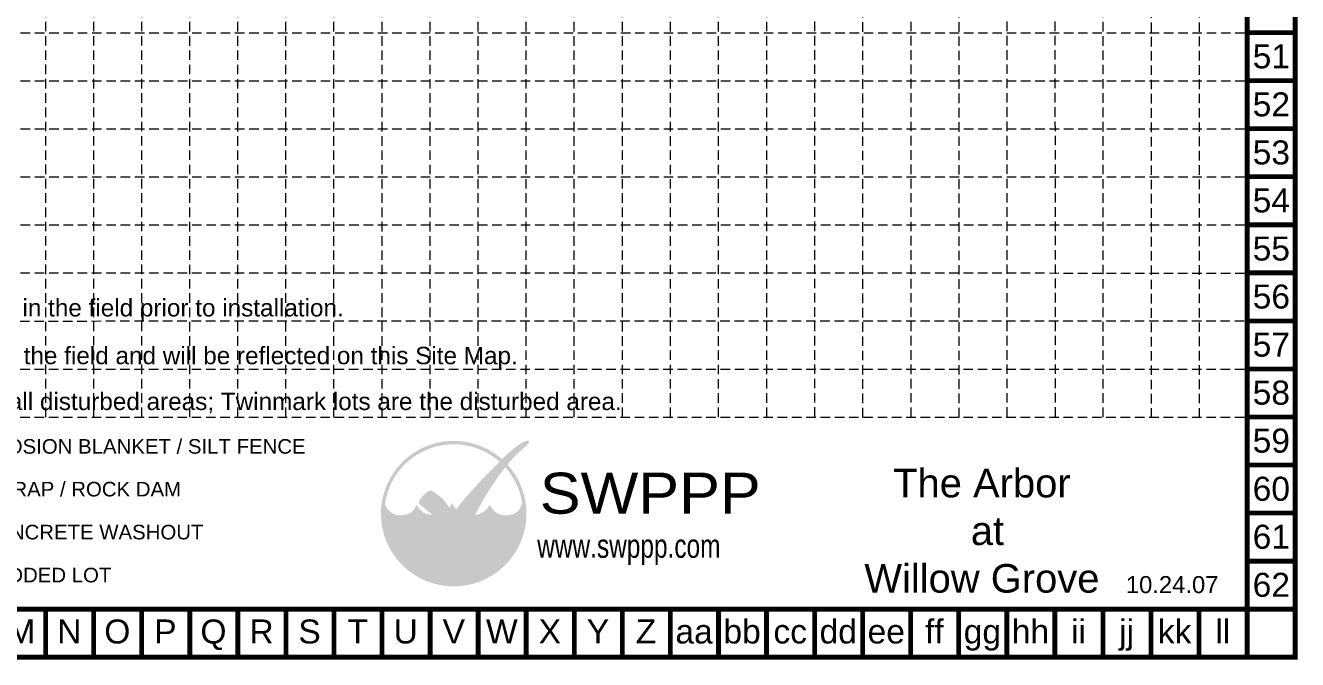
# Model space of a CAD drawing. Header units: feet. Extents: x 9918 to 11941, y 10990 to 14224.
# Drawn here: x 10605 to 11941, y 10990 to 11656 of the extents above; entities that cross this region are included whole.
import ezdxf
from ezdxf.enums import TextEntityAlignment as Align

# ---------------------------------------------------------------- set-up
doc = ezdxf.new("R2010")
doc.units = ezdxf.units.FT
doc.header["$LTSCALE"] = 40
doc.header["$MEASUREMENT"] = 0
doc.linetypes.add('DASHED', pattern=[0.75, 0.5, -0.25])
doc.linetypes.add('HIDDEN', pattern=[0.375, 0.25, -0.125])
doc.layers.get('0').update_dxf_attribs({"linetype": 'CONTINUOUS'})
for name, color, linetype in [('BASE', 7, 'CONTINUOUS'), ('GRID', 254, 'DASHED'), ('LEGEND', 7, 'CONTINUOUS'), ('LOGO', 7, 'CONTINUOUS')]:
    doc.layers.add(name, color=color, linetype=linetype)
doc.styles.add("L200'", font='ARIAL.TTF', dxfattribs={"height": 0.001969})
doc.styles.add('LOGO1', font='ROCKEB.TTF', dxfattribs={"height": 25})
doc.styles.get("Standard").update_dxf_attribs({"font": 'ARIAL.TTF'})

# ---------------------------------------------------------------- blocks, each defined once
blk = doc.blocks.new('new logo')
at = {"layer": 'LOGO'}
h = blk.add_hatch(color=170, dxfattribs=at)
h.paths.add_polyline_path([(67.43, 44.06), (66.82, 44.7), (66.35, 45.25), (65.96, 45.76), (65.54, 46.4), (65.09, 47.19), (64.7, 47.94), (64.44, 48.47), (64.18, 49.02), (63.92, 49.58), (63.67, 50.15), (63.31, 50.99), (62.9, 52), (62.6, 52.78), (62.42, 53.27), (62.25, 53.75), (62.07, 54.23), (61.88, 54.72), (61.69, 55.22), (61.48, 55.74), (61.26, 56.27), (61.03, 56.81), (60.78, 57.37), (60.52, 57.93), (60.25, 58.5), (59.96, 59.07), (59.66, 59.64), (59.34, 60.2), (59.02, 60.77), (58.68, 61.32), (58.34, 61.87), (57.99, 62.4), (57.64, 62.91), (57.29, 63.4), (56.95, 63.87), (56.61, 64.32), (56.27, 64.74), (55.93, 65.14), (55.58, 65.53), (55.23, 65.91), (54.91, 66.23), (53.98, 66.22), (52.92, 66.33), (52.05, 66.5), (51.45, 66.64), (50.85, 66.81), (50.26, 67.01), (49.41, 67.35), (48.33, 67.91), (47.34, 68.56), (46.46, 69.26), (45.69, 70.02), (45.01, 70.79), (44.44, 71.52), (43.98, 72.16), (43.6, 72.69), (43.42, 72.95), (43.25, 73.18), (43.1, 73.38), (42.96, 73.53), (42.85, 73.65), (42.75, 73.73), (42.66, 73.76), (42.59, 73.76), (42.53, 73.71), (42.48, 73.63), (42.43, 73.52), (42.38, 73.38), (42.33, 73.22), (42.19, 72.76), (41.96, 72.1), (41.67, 71.46), (41.36, 70.91), (40.98, 70.34), (40.53, 69.77), (40.01, 69.21), (39.42, 68.67), (38.77, 68.17), (38.06, 67.7), (37.31, 67.27), (36.53, 66.9), (35.73, 66.59), (34.88, 66.34), (33.96, 66.14), (32.97, 65.99), (31.89, 65.9), (30.76, 65.86), (29.65, 65.89), (28.59, 65.97), (27.62, 66.13), (26.71, 66.36), (25.83, 66.67), (24.95, 67.08), (24.08, 67.58), (23.21, 68.18), (22.36, 68.88), (21.76, 69.47), (21.37, 69.89), (20.98, 70.36), (20.61, 70.88), (20.24, 71.46), (19.89, 72.13), (19.54, 72.89), (19.19, 73.77), (18.85, 74.77, -0.595729), (106.28, 106.77), (106.97, 107.48), (107.53, 108.05), (108.12, 108.64, 37.93689), (112.29, 104.53), (112.05, 104.24), (111.57, 103.66), (111.09, 103.06), (110.61, 102.47, -0.146449), (123.57, 75.01), (123.33, 74.47), (123.13, 73.97), (122.94, 73.5), (122.77, 73.07), (122.51, 72.4), (122.22, 71.72), (121.9, 71.1), (121.52, 70.53), (121.11, 70), (120.66, 69.51), (120.15, 69.03), (119.62, 68.57), (119.04, 68.14), (118.44, 67.73), (117.81, 67.36), (117.15, 67.03), (116.47, 66.74), (115.76, 66.49), (115.03, 66.28), (114.28, 66.11), (113.5, 65.97), (112.72, 65.88), (111.92, 65.82), (111.11, 65.8), (110.29, 65.82), (109.44, 65.89), (108.56, 66.01), (107.66, 66.19), (106.75, 66.43), (105.88, 66.73), (105.05, 67.1), (104.26, 67.53), (103.5, 68.04), (102.78, 68.61), (102.07, 69.26), (101.4, 69.96), (100.78, 70.68), (100.24, 71.38), (99.83, 72.02), (99.55, 72.52), (99.4, 72.79), (99.26, 73.03), (99.13, 73.24), (99.02, 73.4), (98.92, 73.52), (98.82, 73.58), (98.72, 73.6), (98.63, 73.58), (98.54, 73.51), (98.45, 73.42), (98.36, 73.3), (98.26, 73.16), (98.17, 73), (98.06, 72.83), (97.8, 72.39), (97.42, 71.81), (96.93, 71.14), (96.41, 70.55), (95.93, 70.06), (95.41, 69.58), (94.84, 69.11), (94.21, 68.65), (93.52, 68.19), (92.75, 67.74), (91.9, 67.28), (90.95, 66.85), (90.08, 66.57), (89.39, 66.39), (88.62, 66.22), (87.78, 66.08), (87.59, 65.61), (87.38, 65.07), (87.13, 64.45), (86.86, 63.76), (86.57, 63), (86.26, 62.19), (85.94, 61.33), (85.6, 60.44), (85.25, 59.53), (84.91, 58.59), (84.56, 57.66), (84.21, 56.72), (83.87, 55.8), (83.53, 54.89), (83.21, 54.02), (82.9, 53.18), (82.61, 52.38), (82.34, 51.64), (82.09, 50.96), (81.86, 50.33), (81.65, 49.76), (81.33, 48.95), (80.94, 48.06), (80.54, 47.29), (80.1, 46.58), (79.62, 45.94), (79.13, 45.36), (78.61, 44.81), (78.1, 44.32), (77.57, 43.87), (77.04, 43.47), (76.48, 43.12), (75.9, 42.81), (75.31, 42.55), (74.58, 42.28), (73.74, 42.05), (72.97, 41.94), (72.25, 41.93), (71.55, 42.04), (70.87, 42.22), (70.06, 42.5), (69.36, 42.77), (68.67, 43.11), (68.04, 43.53)])
h.paths.add_polyline_path([(71.76, 72.04), (70.7, 73.9), (70.07, 75.23), (69.69, 74.29), (68.67, 72.59), (67.85, 71.67), (67.95, 71.51), (68.11, 71.24), (68.27, 70.99), (68.41, 70.76), (68.55, 70.55), (68.68, 70.37), (68.8, 70.21), (68.92, 70.07), (69.04, 69.95), (69.15, 69.84), (69.26, 69.75), (69.37, 69.67), (69.48, 69.59), (69.59, 69.52), (69.7, 69.46), (69.82, 69.41), (69.94, 69.36), (70.05, 69.32), (70.17, 69.28), (70.29, 69.25), (70.41, 69.22), (70.53, 69.2), (70.64, 69.18), (70.76, 69.17), (70.88, 69.16), (71, 69.15), (71.11, 69.15), (71.22, 69.16), (71.33, 69.17), (71.44, 69.19), (71.54, 69.21), (71.64, 69.24), (71.74, 69.27), (71.84, 69.31), (71.94, 69.35), (72.04, 69.4), (72.14, 69.45), (72.24, 69.51), (72.35, 69.58), (72.45, 69.65), (72.56, 69.72), (72.67, 69.81), (72.78, 69.9), (72.89, 70), (73, 70.1), (73.11, 70.21), (73.22, 70.34), (73.3, 70.42), (72.52, 71.08)], flags=17)
blk.add_hatch(color=240, dxfattribs=at).paths.add_polyline_path([(117.73, 117.3), (118.86, 118.16), (119.82, 118.88), (120.63, 119.47), (121.31, 119.95), (121.89, 120.34), (122.37, 120.64), (122.78, 120.89), (123.13, 121.1), (123.45, 121.27), (123.73, 121.42), (123.99, 121.55), (124.22, 121.67), (124.44, 121.77), (124.65, 121.85), (124.84, 121.93), (125.03, 122.01), (125.21, 122.09), (125.4, 122.16), (125.58, 122.23), (125.76, 122.3), (125.93, 122.37), (126.1, 122.44), (126.26, 122.49), (126.41, 122.55), (126.56, 122.6), (126.69, 122.64), (126.82, 122.67), (126.95, 122.71), (127.06, 122.73), (127.18, 122.76), (127.29, 122.78), (127.39, 122.79), (127.5, 122.8), (127.6, 122.81), (127.7, 122.82), (127.79, 122.82), (127.89, 122.82), (127.98, 122.82), (128.06, 122.81), (128.14, 122.8), (128.22, 122.79), (128.29, 122.78), (128.35, 122.76), (128.42, 122.74), (128.47, 122.72), (128.52, 122.7), (128.57, 122.67), (128.62, 122.64), (128.65, 122.61), (128.69, 122.57), (128.72, 122.53), (128.75, 122.49), (128.77, 122.44), (128.79, 122.39), (128.81, 122.34), (128.82, 122.28), (128.83, 122.21), (128.84, 122.14), (128.84, 122.07), (128.84, 122), (128.83, 121.92), (128.82, 121.84), (128.81, 121.76), (128.79, 121.68), (128.77, 121.6), (128.74, 121.52), (128.7, 121.44), (128.66, 121.35), (128.61, 121.26), (128.56, 121.16), (128.5, 121.06), (128.43, 120.95), (128.35, 120.83), (128.27, 120.7), (128.18, 120.57), (128.08, 120.42), (127.96, 120.27), (127.85, 120.12), (127.71, 119.96), (127.57, 119.79), (127.42, 119.62), (127.25, 119.44), (127.06, 119.24), (126.84, 119.03), (126.58, 118.79), (126.28, 118.52), (125.94, 118.21), (125.54, 117.86), (125.08, 117.47), (124.58, 117.04), (124.04, 116.57), (123.48, 116.08), (122.89, 115.57), (122.3, 115.05), (121.71, 114.53), (121.13, 114.01), (120.58, 113.5), (120.04, 112.99), (119.52, 112.49), (119.01, 111.99), (118.51, 111.49), (118.02, 110.99), (117.53, 110.47), (117.03, 109.94), (116.53, 109.4), (116.03, 108.85), (115.52, 108.29), (115.02, 107.71), (114.51, 107.14), (114.01, 106.56), (113.51, 105.98), (113.02, 105.4), (112.54, 104.82), (112.05, 104.24), (111.57, 103.66), (111.09, 103.06), (110.59, 102.44), (110.09, 101.8), (109.56, 101.13), (109.02, 100.43), (108.45, 99.68), (107.87, 98.9), (107.27, 98.1), (106.66, 97.27), (106.04, 96.43), (105.43, 95.59), (104.82, 94.74), (104.23, 93.91), (103.65, 93.08), (103.08, 92.27), (102.52, 91.46), (101.97, 90.65), (101.42, 89.84), (100.87, 89.01), (100.32, 88.18), (99.77, 87.33), (99.2, 86.45), (98.63, 85.56), (98.06, 84.66), (97.5, 83.76), (96.94, 82.87), (96.4, 81.99), (95.88, 81.13), (95.38, 80.29), (94.91, 79.49), (94.46, 78.72), (94.03, 77.96), (93.61, 77.23), (93.21, 76.5), (92.81, 75.77), (92.41, 75.04), (92.01, 74.29), (91.6, 73.54), (91.18, 72.77), (90.78, 72.02), (90.38, 71.27), (90, 70.56), (89.64, 69.88), (89.31, 69.25), (89.01, 68.69), (88.75, 68.19), (88.53, 67.74), (88.33, 67.32), (88.15, 66.92), (87.97, 66.52), (87.78, 66.08), (87.59, 65.61), (87.38, 65.07), (87.13, 64.45), (86.86, 63.76), (86.57, 63), (86.26, 62.19), (85.94, 61.33), (85.6, 60.44), (85.25, 59.53), (84.91, 58.59), (84.56, 57.66), (84.21, 56.72), (83.87, 55.8), (83.53, 54.89), (83.21, 54.02), (82.9, 53.18), (82.61, 52.38), (82.34, 51.64), (82.09, 50.96), (81.86, 50.33), (81.65, 49.76), (81.44, 49.23), (81.24, 48.75), (81.04, 48.29), (80.84, 47.87), (80.64, 47.48), (80.43, 47.11), (80.2, 46.75), (79.97, 46.41), (79.73, 46.09), (79.49, 45.78), (79.24, 45.49), (78.99, 45.21), (78.74, 44.95), (78.48, 44.69), (78.23, 44.45), (77.97, 44.21), (77.71, 43.99), (77.44, 43.78), (77.17, 43.58), (76.9, 43.39), (76.62, 43.21), (76.33, 43.04), (76.04, 42.89), (75.75, 42.75), (75.45, 42.62), (75.16, 42.5), (74.87, 42.39), (74.58, 42.29), (74.3, 42.2), (74.02, 42.13), (73.75, 42.07), (73.49, 42.02), (73.23, 41.98), (72.98, 41.95), (72.73, 41.94), (72.49, 41.93), (72.24, 41.94), (72.01, 41.97), (71.77, 42), (71.53, 42.05), (71.3, 42.11), (71.06, 42.17), (70.83, 42.24), (70.59, 42.32), (70.35, 42.4), (70.12, 42.48), (69.88, 42.57), (69.64, 42.66), (69.4, 42.76), (69.16, 42.87), (68.93, 42.98), (68.69, 43.11), (68.47, 43.25), (68.25, 43.39), (68.04, 43.55), (67.83, 43.72), (67.62, 43.9), (67.42, 44.09), (67.22, 44.28), (67.03, 44.49), (66.83, 44.69), (66.64, 44.9), (66.45, 45.13), (66.26, 45.36), (66.06, 45.62), (65.86, 45.91), (65.65, 46.23), (65.43, 46.59), (65.2, 47), (64.96, 47.45), (64.7, 47.94), (64.44, 48.47), (64.18, 49.02), (63.92, 49.58), (63.67, 50.15), (63.43, 50.71), (63.2, 51.26), (62.99, 51.78), (62.79, 52.29), (62.6, 52.78), (62.42, 53.27), (62.25, 53.75), (62.07, 54.23), (61.88, 54.72), (61.69, 55.22), (61.48, 55.74), (61.26, 56.27), (61.03, 56.81), (60.78, 57.37), (60.52, 57.93), (60.25, 58.5), (59.96, 59.07), (59.66, 59.64), (59.34, 60.2), (59.02, 60.77), (58.68, 61.32), (58.34, 61.87), (57.99, 62.4), (57.64, 62.91), (57.29, 63.4), (56.95, 63.87), (56.61, 64.32), (56.27, 64.74), (55.93, 65.14), (55.58, 65.53), (55.23, 65.91), (54.86, 66.28), (54.49, 66.65), (54.09, 67.01), (53.68, 67.39), (53.25, 67.76), (52.81, 68.14), (52.35, 68.52), (51.89, 68.9), (51.42, 69.28), (50.95, 69.66), (50.48, 70.04), (50.01, 70.41), (49.54, 70.78), (49.09, 71.13), (48.65, 71.47), (48.24, 71.8), (47.84, 72.11), (47.47, 72.4), (47.14, 72.66), (46.83, 72.9), (46.56, 73.11), (46.32, 73.3), (46.11, 73.47), (45.92, 73.63), (45.75, 73.78), (45.6, 73.92), (45.46, 74.05), (45.34, 74.18), (45.23, 74.31), (45.13, 74.44), (45.04, 74.56), (44.96, 74.69), (44.9, 74.82), (44.84, 74.96), (44.8, 75.1), (44.76, 75.24), (44.73, 75.39), (44.72, 75.54), (44.71, 75.69), (44.7, 75.84), (44.71, 75.99), (44.72, 76.15), (44.75, 76.3), (44.78, 76.45), (44.81, 76.6), (44.86, 76.75), (44.92, 76.9), (44.99, 77.06), (45.07, 77.23), (45.17, 77.4), (45.29, 77.59), (45.42, 77.8), (45.57, 78.01), (45.73, 78.24), (45.91, 78.48), (46.11, 78.73), (46.32, 78.99), (46.55, 79.26), (46.8, 79.54), (47.06, 79.83), (47.33, 80.13), (47.62, 80.43), (47.91, 80.73), (48.21, 81.04), (48.52, 81.34), (48.84, 81.64), (49.16, 81.93), (49.48, 82.21), (49.79, 82.48), (50.1, 82.74), (50.41, 82.98), (50.7, 83.21), (50.98, 83.42), (51.24, 83.62), (51.49, 83.79), (51.7, 83.95), (51.9, 84.08), (52.08, 84.19), (52.25, 84.29), (52.4, 84.38), (52.55, 84.45), (52.68, 84.51), (52.82, 84.56), (52.95, 84.61), (53.08, 84.64), (53.21, 84.67), (53.34, 84.69), (53.47, 84.7), (53.6, 84.7), (53.72, 84.69), (53.85, 84.68), (53.97, 84.65), (54.1, 84.62), (54.22, 84.58), (54.35, 84.54), (54.48, 84.48), (54.61, 84.43), (54.74, 84.36), (54.88, 84.3), (55.02, 84.23), (55.17, 84.15), (55.34, 84.06), (55.51, 83.97), (55.7, 83.86), (55.91, 83.73), (56.14, 83.59), (56.4, 83.42), (56.68, 83.23), (56.99, 83.01), (57.32, 82.78), (57.67, 82.53), (58.03, 82.27), (58.4, 81.99), (58.79, 81.71), (59.18, 81.42), (59.57, 81.13), (59.97, 80.83), (60.37, 80.53), (60.76, 80.22), (61.15, 79.91), (61.54, 79.59), (61.91, 79.27), (62.28, 78.93), (62.64, 78.6), (62.98, 78.25), (63.32, 77.9), (63.65, 77.54), (63.97, 77.17), (64.29, 76.79), (64.6, 76.4), (64.91, 76.01), (65.22, 75.6), (65.52, 75.19), (65.82, 74.78), (66.11, 74.37), (66.39, 73.96), (66.66, 73.57), (66.91, 73.18), (67.15, 72.81), (67.37, 72.45), (67.58, 72.12), (67.77, 71.8), (67.95, 71.51), (68.11, 71.24), (68.27, 70.99), (68.41, 70.76), (68.55, 70.55), (68.68, 70.37), (68.8, 70.21), (68.92, 70.07), (69.04, 69.95), (69.15, 69.84), (69.26, 69.75), (69.37, 69.67), (69.48, 69.59), (69.59, 69.52), (69.7, 69.46), (69.82, 69.41), (69.94, 69.36), (70.05, 69.32), (70.17, 69.28), (70.29, 69.25), (70.41, 69.22), (70.53, 69.2), (70.64, 69.18), (70.76, 69.17), (70.88, 69.16), (71, 69.15), (71.11, 69.15), (71.22, 69.16), (71.33, 69.17), (71.44, 69.19), (71.54, 69.21), (71.64, 69.24), (71.74, 69.27), (71.84, 69.31), (71.94, 69.35), (72.04, 69.4), (72.14, 69.45), (72.24, 69.51), (72.35, 69.58), (72.45, 69.65), (72.56, 69.72), (72.67, 69.81), (72.78, 69.9), (72.89, 70), (73, 70.1), (73.11, 70.21), (73.22, 70.34), (73.34, 70.47), (73.46, 70.61), (73.58, 70.77), (73.72, 70.94), (73.85, 71.12), (74, 71.32), (74.15, 71.53), (74.32, 71.77), (74.5, 72.01), (74.68, 72.27), (74.88, 72.55), (75.09, 72.84), (75.32, 73.15), (75.56, 73.46), (75.82, 73.79), (76.09, 74.14), (76.37, 74.49), (76.67, 74.87), (76.99, 75.25), (77.32, 75.65), (77.66, 76.07), (78.02, 76.5), (78.39, 76.95), (78.77, 77.42), (79.18, 77.91), (79.6, 78.4), (80.03, 78.92), (80.49, 79.45), (80.96, 80), (81.46, 80.56), (81.97, 81.13), (82.5, 81.72), (83.04, 82.31), (83.59, 82.91), (84.14, 83.51), (84.68, 84.1), (85.22, 84.68), (85.74, 85.25), (86.24, 85.81), (86.73, 86.35), (87.2, 86.89), (87.67, 87.41), (88.13, 87.94), (88.59, 88.46), (89.06, 88.98), (89.53, 89.52), (90.01, 90.05), (90.5, 90.6), (91, 91.16), (91.52, 91.73), (92.06, 92.31), (92.61, 92.9), (93.18, 93.5), (93.77, 94.12), (94.38, 94.75), (95.01, 95.39), (95.64, 96.03), (96.28, 96.68), (96.92, 97.32), (97.56, 97.96), (98.19, 98.58), (98.8, 99.19), (99.39, 99.77), (99.96, 100.34), (100.52, 100.9), (101.07, 101.45), (101.61, 101.98), (102.14, 102.52), (102.66, 103.05), (103.19, 103.59), (103.72, 104.13), (104.25, 104.67), (104.78, 105.23), (105.32, 105.78), (105.86, 106.34), (106.41, 106.91), (106.97, 107.48), (107.53, 108.05), (108.11, 108.62), (108.69, 109.2), (109.27, 109.77), (109.86, 110.34), (110.45, 110.91), (111.04, 111.47), (111.62, 112.02), (112.2, 112.56), (112.77, 113.1), (113.35, 113.62), (113.95, 114.16), (114.58, 114.71), (115.26, 115.3), (116.01, 115.91), (116.82, 116.58)])
at = {"layer": 'LOGO', "style": 'LOGO1'}
for s, height, width, p in [('SWPPP', 31.324, 1.115, (136.96, 67.05)), ('www.swppp.com', 18.1118, 0.77, (135.01, 33.35))]:
    blk.add_text(s, height=height, dxfattribs=dict(at, width=width)).set_placement(p)

msp = doc.modelspace()

# ---------------------------------------------------------------- linework, layer by layer
at = {"layer": 'BASE', "const_width": 5.04}
for points in [[(11938.1, 10992.6), (11938.1, 14221), (9920.4, 14221), (9920.4, 10992.6)], [(11887.7, 11043.1), (11887.7, 14170.6), (9970.8, 14170.6), (9970.8, 11043.1)]]:
    msp.add_lwpolyline(points, close=True, dxfattribs=at)
for points in [[(11938.1, 11648.4), (11887.7, 11648.4)], [(11938.1, 11598), (11887.7, 11598)], [(11938.1, 11547.5), (11887.7, 11547.5)], [(11938.1, 11497.1), (11887.7, 11497.1)], [(11938.1, 11446.6), (11887.7, 11446.6)], [(11938.1, 11396.2), (11887.7, 11396.2)], [(11938.1, 11345.7), (11887.7, 11345.7)], [(11938.1, 11295.3), (11887.7, 11295.3)], [(11938.1, 11244.9), (11887.7, 11244.9)], [(11938.1, 11194.4), (11887.7, 11194.4)], [(11938.1, 11144), (11887.7, 11144)], [(11938.1, 11093.5), (11887.7, 11093.5)], [(10626.6, 11043.1), (10626.6, 10992.6)], [(10677, 11043.1), (10677, 10992.6)], [(10727.4, 11043.1), (10727.4, 10992.6)], [(10777.9, 11043.1), (10777.9, 10992.6)], [(10828.3, 11043.1), (10828.3, 10992.6)], [(10878.8, 11043.1), (10878.8, 10992.6)], [(10929.2, 11043.1), (10929.2, 10992.6)], [(10979.7, 11043.1), (10979.7, 10992.6)], [(11030.1, 11043.1), (11030.1, 10992.6)], [(11080.6, 11043.1), (11080.6, 10992.6)], [(11131, 11043.1), (11131, 10992.6)], [(11181.4, 11043.1), (11181.4, 10992.6)], [(11231.9, 11043.1), (11231.9, 10992.6)], [(11282.3, 11043.1), (11282.3, 10992.6)], [(11332.8, 11043.1), (11332.8, 10992.6)], [(11383.2, 11043.1), (11383.2, 10992.6)], [(11433.7, 11043.1), (11433.7, 10992.6)], [(11484.1, 11043.1), (11484.1, 10992.6)], [(11534.5, 11043.1), (11534.5, 10992.6)], [(11585, 11043.1), (11585, 10992.6)], [(11635.4, 11043.1), (11635.4, 10992.6)], [(11685.9, 11043.1), (11685.9, 10992.6)], [(11736.3, 11043.1), (11736.3, 10992.6)], [(11786.8, 11043.1), (11786.8, 10992.6)], [(11837.2, 11043.1), (11837.2, 10992.6)], [(11887.7, 11043.1), (11887.7, 10992.6)], [(11938.1, 11043.1), (11887.7, 11043.1)]]:
    msp.add_lwpolyline(points, dxfattribs=at)
at = {"layer": 'GRID', "color": 252, "linetype": 'HIDDEN', "lineweight": 0}
for p, q in [((10626.6, 11244.8), (10626.6, 14170.6)), ((10677, 11244.8), (10677, 14170.6)), ((10727.4, 11244.8), (10727.4, 14170.6)), ((10777.9, 11244.7), (10777.9, 14170.6)), ((10828.3, 11244.7), (10828.3, 14170.6)), ((10878.8, 11244.7), (10878.8, 14170.6)), ((10929.2, 11244.7), (10929.2, 14170.6)), ((10979.7, 11244.7), (10979.7, 14170.6)), ((11030.1, 11244.7), (11030.1, 14170.6)), ((11080.6, 11244.7), (11080.6, 14170.6)), ((11131, 11244.7), (11131, 14170.6)), ((11181.4, 11244.7), (11181.4, 14170.6)), ((11231.9, 11244.7), (11231.9, 14170.6)), ((11282.3, 11244.7), (11282.3, 14170.6)), ((11332.8, 11244.7), (11332.8, 14170.6)), ((11383.5, 11244.8), (11383.2, 14170.6)), ((11433.8, 11245), (11433.7, 14170.6)), ((11484.3, 11244.4), (11484.1, 14170.6)), ((11535.2, 11244.9), (11534.8, 14171.7)), ((11585.3, 11244.4), (11585.2, 14171.7)), ((11635.8, 11245), (11635.7, 14171.7)), ((11686.4, 11245.1), (11686.1, 14171.7)), ((11736.7, 11244.7), (11736.5, 14171.7)), ((11787.3, 11244), (11787, 14171.7)), ((11837.7, 11244.2), (11837.4, 14171.7)), ((9970.3, 11648.2), (11887.2, 11648.2)), ((9970.3, 11597.8), (11887.2, 11597.8)), ((9970.3, 11547.3), (11887.2, 11547.3)), ((9970.3, 11496.9), (11887.2, 11496.9)), ((9970.3, 11446.5), (11887.2, 11446.5)), ((9970.1, 11396.1), (11885.6, 11396)), ((9969.7, 11345.5), (11885.6, 11345.8)), ((9969.9, 11295.1), (11885.8, 11295)), ((9969.9, 11244.9), (11885.7, 11244.6))]:
    msp.add_line(p, q, dxfattribs=at)

# ---------------------------------------------------------------- block references
at = {"layer": 'GRID', "xscale": 1.374999944991941, "yscale": 1.374999944991941, "zscale": 1.374999944991997}
msp.add_blockref('new logo', (10956.9, 11051.1), dxfattribs=at)

# ---------------------------------------------------------------- texts
at = {"insert": (11609.3, 11190.4), "char_height": 30, "width": 271.594, "attachment_point": 2}
msp.add_mtext('The Arbor\\P at \\PWillow Grove', dxfattribs=at)
at = {"layer": 'BASE'}
for s, height, p in [('51', 25.22, (11913.1, 11623.5)), ('52', 25.22, (11913.1, 11573.1)), ('53', 25.22, (11913.1, 11522.6)), ('54', 25.22, (11913.1, 11472.2)), ('55', 25.22, (11913.1, 11421.7)), ('56', 25.22, (11913.1, 11371.3)), ('57', 25.22, (11913.1, 11320.8)), ('58', 25.22, (11913.1, 11270.4)), ('59', 25.22, (11913.1, 11220)), ('60', 25.22, (11913.1, 11169.5)), ('61', 25.22, (11913.1, 11119.1)), ('62', 25.22, (11913.1, 11068.6)), ('M', 25.2, (10601, 11019.6)), ('N', 25.2, (10651.4, 11019.6)), ('O', 25.2, (10701.8, 11019.6)), ('P', 25.2, (10752.3, 11019.6)), ('Q', 25.2, (10802.7, 11019.6)), ('R', 25.2, (10853.2, 11019.6)), ('S', 25.2, (10903.6, 11019.6)), ('T', 25.2, (10954.1, 11019.6)), ('U', 25.2, (11004.5, 11019.6)), ('V', 25.2, (11055, 11019.6)), ('W', 25.2, (11105.4, 11019.6)), ('X', 25.2, (11155.8, 11019.6)), ('Y', 25.2, (11206.3, 11019.6)), ('Z', 25.2, (11256.7, 11019.6)), ('bb', 25.22, (11357.6, 11019.6)), ('dd', 25.22, (11458.5, 11019.6)), ('ff', 25.22, (11559.4, 11019.6)), ('hh', 25.22, (11660.3, 11019.6)), ('ii', 25.22, (11710.7, 11019.6)), ('jj', 25.22, (11761.2, 11019.6)), ('kk', 25.22, (11811.6, 11019.6)), ('ll', 25.22, (11862.1, 11019.6)), ('aa', 25.22, (11307.2, 11019.6)), ('cc', 25.22, (11408.1, 11019.6)), ('ee', 25.22, (11508.9, 11019.6)), ('gg', 25.22, (11609.8, 11019.6))]:
    msp.add_text(s, height=height, dxfattribs=at).set_placement(p, align=Align.MIDDLE_CENTER)
at = {"layer": 'BASE', "color": 7, "style": "L200'"}
for s, height, p in [('BMPs are not to scale; verify size/location/quantity in the field prior to installation.', 18.249, (10027, 11350.4)), ('Location of concrete washout will be determined in the field and will be reflected on this Site Map.', 18.249, (10025.4, 11300.2)), ('Stabilization practices are expected to be used at all disturbed areas; Twinmark lots are the disturbed area.', 18.2495, (10025.4, 11252.1))]:
    msp.add_text(s, height=height, dxfattribs=at).set_placement(p)
at = {"layer": 'BASE'}
msp.add_text('10.24.07', height=17.88, dxfattribs=at).set_placement((11809, 11059.9), align=Align.CENTER)
at = {"layer": 'LEGEND', "style": "L200'"}
for s, height, p in [('EROSION BLANKET / SILT FENCE', 15.312, (10556, 11206.3)), ('RIPRAP / ROCK DAM', 15.312, (10556, 11161.4)), ('CONCRETE WASHOUT', 15.312, (10556.9, 11116.3)), ('SODDED LOT', 15.31, (10556.5, 11071.2))]:
    msp.add_text(s, height=height, dxfattribs=at).set_placement(p)

doc.saveas('drawing.dxf')
